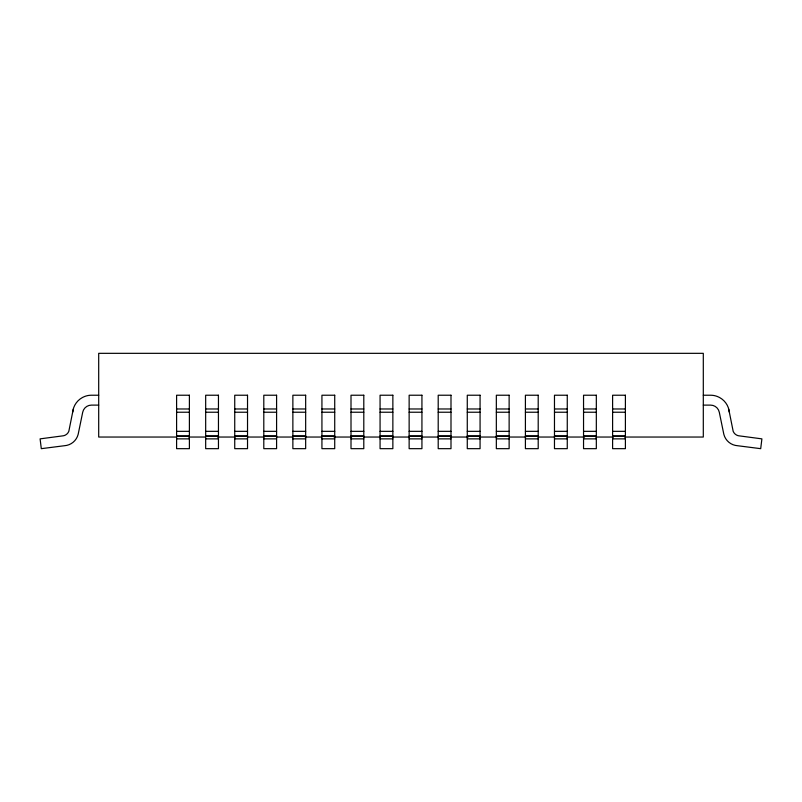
<?xml version="1.0" encoding="UTF-8"?>
<svg xmlns="http://www.w3.org/2000/svg" width="802" height="802" viewBox="0 0 802 802"><rect width="100%" height="100%" fill="white"/><g stroke="black" fill="none" stroke-linecap="round" stroke-linejoin="round"><path stroke-width="1.2" d="M72.651 412.228L73.664 407.727A18.877 18.877 0 0 1 82.546 397.451L84.651 396.489A18.877 18.877 0 0 1 91.438 395.226L98.696 395.226M73.303 408.98L68.822 431.336A7.429 7.429 0 0 1 62.215 435.937L40.1 438.864L41.303 448.669L64.421 445.722A15.188 15.188 0 0 0 78.155 434.363L82.706 412.228A8.912 8.912 0 0 1 91.438 405.11L98.696 405.11M703.304 395.226L710.562 395.226A18.877 18.877 0 0 1 717.349 396.489L719.454 397.451A18.877 18.877 0 0 1 728.336 407.727L729.349 412.228M703.304 405.11L710.562 405.11A8.912 8.912 0 0 1 719.294 412.228L723.845 434.363A15.188 15.188 0 0 0 737.579 445.722L760.697 448.669L761.9 438.864L739.785 435.937A7.429 7.429 0 0 1 733.178 431.336L728.697 408.98M176.6 408.98L189.392 408.98M205.673 408.98L218.455 408.98M234.735 408.98L247.527 408.98M263.798 408.98L276.59 408.98M292.87 408.98L305.662 408.98M321.933 408.98L334.725 408.98M351.005 408.98L363.797 408.98M380.068 408.98L392.86 408.98M409.14 408.98L421.932 408.98M438.203 408.98L450.995 408.98M467.275 408.98L480.067 408.98M496.338 408.98L509.13 408.98M525.41 408.98L538.202 408.98M554.473 408.98L567.265 408.98M583.545 408.98L596.327 408.98M612.608 408.98L625.4 408.98M176.6 412.228L189.392 412.228M205.673 412.228L218.455 412.228M234.735 412.228L247.527 412.228M263.798 412.228L276.59 412.228M292.87 412.228L305.662 412.228M321.933 412.228L334.725 412.228M351.005 412.228L363.797 412.228M380.068 412.228L392.86 412.228M409.14 412.228L421.932 412.228M438.203 412.228L450.995 412.228M467.275 412.228L480.067 412.228M496.338 412.228L509.13 412.228M525.41 412.228L538.202 412.228M554.473 412.228L567.265 412.228M583.545 412.228L596.327 412.228M612.608 412.228L625.4 412.228M176.6 431.336L189.392 431.336M205.673 431.336L218.455 431.336M234.735 431.336L247.527 431.336M263.798 431.336L276.59 431.336M292.87 431.336L305.662 431.336M321.933 431.336L334.725 431.336M351.005 431.336L363.797 431.336M380.068 431.336L392.86 431.336M409.14 431.336L421.932 431.336M438.203 431.336L450.995 431.336M467.275 431.336L480.067 431.336M496.338 431.336L509.13 431.336M525.41 431.336L538.202 431.336M554.473 431.336L567.265 431.336M583.545 431.336L596.327 431.336M612.608 431.336L625.4 431.336M176.6 435.937L189.392 435.937M205.673 435.937L218.455 435.937M234.735 435.937L247.527 435.937M263.798 435.937L276.59 435.937M292.87 435.937L305.662 435.937M321.933 435.937L334.725 435.937M351.005 435.937L363.797 435.937M380.068 435.937L392.86 435.937M409.14 435.937L421.932 435.937M438.203 435.937L450.995 435.937M467.275 435.937L480.067 435.937M496.338 435.937L509.13 435.937M525.41 435.937L538.202 435.937M554.473 435.937L567.265 435.937M583.545 435.937L596.327 435.937M612.608 435.937L625.4 435.937M176.6 436.358L189.392 436.358M205.673 436.358L218.455 436.358M234.735 436.358L247.527 436.358M263.798 436.358L276.59 436.358M292.87 436.358L305.662 436.358M321.933 436.358L334.725 436.358M351.005 436.358L363.797 436.358M380.068 436.358L392.86 436.358M409.14 436.358L421.932 436.358M438.203 436.358L450.995 436.358M467.275 436.358L480.067 436.358M496.338 436.358L509.13 436.358M525.41 436.358L538.202 436.358M554.473 436.358L567.265 436.358M583.545 436.358L596.327 436.358M612.608 436.358L625.4 436.358M176.35 437.04L98.696 437.04L98.696 353.331L703.304 353.331L703.304 437.04L624.678 437.04M188.831 437.04L205.152 437.04M217.623 437.04L235.207 437.04M247.658 437.04L264.008 437.04M276.449 437.04L292.81 437.04M305.241 437.04L321.612 437.04M334.033 437.04L351.667 437.04M364.078 437.04L380.479 437.04M392.86 437.04L409.281 437.04M421.651 437.04L438.082 437.04M450.443 437.04L468.137 437.04M479.406 437.04L496.939 437.04M509.28 437.04L525.741 437.04M538.072 437.04L554.553 437.04M566.854 437.04L584.608 437.04M595.876 437.04L613.41 437.04M176.6 438.864L189.392 438.864M205.673 438.864L218.455 438.864M234.735 438.864L247.527 438.864M263.798 438.864L276.59 438.864M292.87 438.864L305.662 438.864M321.933 438.864L334.725 438.864M351.005 438.864L363.797 438.864M380.068 438.864L392.86 438.864M409.14 438.864L421.932 438.864M438.203 438.864L450.995 438.864M467.275 438.864L480.067 438.864M496.338 438.864L509.13 438.864M525.41 438.864L538.202 438.864M554.473 438.864L567.265 438.864M583.545 438.864L596.327 438.864M612.608 438.864L625.4 438.864M189.392 395.226L176.6 395.226L176.6 448.669L189.392 448.669L189.392 395.226M218.455 395.226L205.673 395.226L205.673 448.669L218.455 448.669L218.455 395.226M247.527 395.226L234.735 395.226L234.735 448.669L247.527 448.669L247.527 395.226M276.59 395.226L263.798 395.226L263.798 448.669L276.59 448.669L276.59 395.226M305.662 395.226L292.87 395.226L292.87 448.669L305.662 448.669L305.662 395.226M334.725 395.226L321.933 395.226L321.933 448.669L334.725 448.669L334.725 395.226M363.797 395.226L351.005 395.226L351.005 448.669L363.797 448.669L363.797 395.226M392.86 395.226L380.068 395.226L380.068 448.669L392.86 448.669L392.86 395.226M421.932 395.226L409.14 395.226L409.14 448.669L421.932 448.669L421.932 395.226M450.995 395.226L438.203 395.226L438.203 448.669L450.995 448.669L450.995 395.226M480.067 395.226L467.275 395.226L467.275 448.669L480.067 448.669L480.067 395.226M509.13 395.226L496.338 395.226L496.338 448.669L509.13 448.669L509.13 395.226M538.202 395.226L525.41 395.226L525.41 448.669L538.202 448.669L538.202 395.226M567.265 395.226L554.473 395.226L554.473 448.669L567.265 448.669L567.265 395.226M596.327 395.226L583.545 395.226L583.545 448.669L596.327 448.669L596.327 395.226M625.4 395.226L612.608 395.226L612.608 448.669L625.4 448.669L625.4 395.226"/></g></svg>
